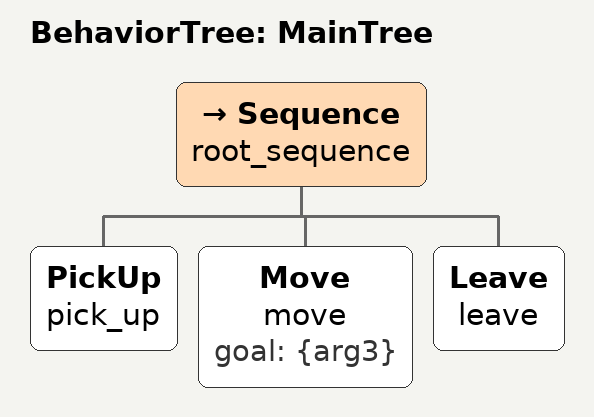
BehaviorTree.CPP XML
<root BTCPP_format="4" main_tree_to_execute = "MainTree" >
    <BehaviorTree ID="MainTree">
       <Sequence name="root_sequence">
           <PickUp name="pick_up"/>
           <Move name="move" goal="{arg3}"/>
           <Leave name="leave"/>
       </Sequence>
    </BehaviorTree>
</root>
